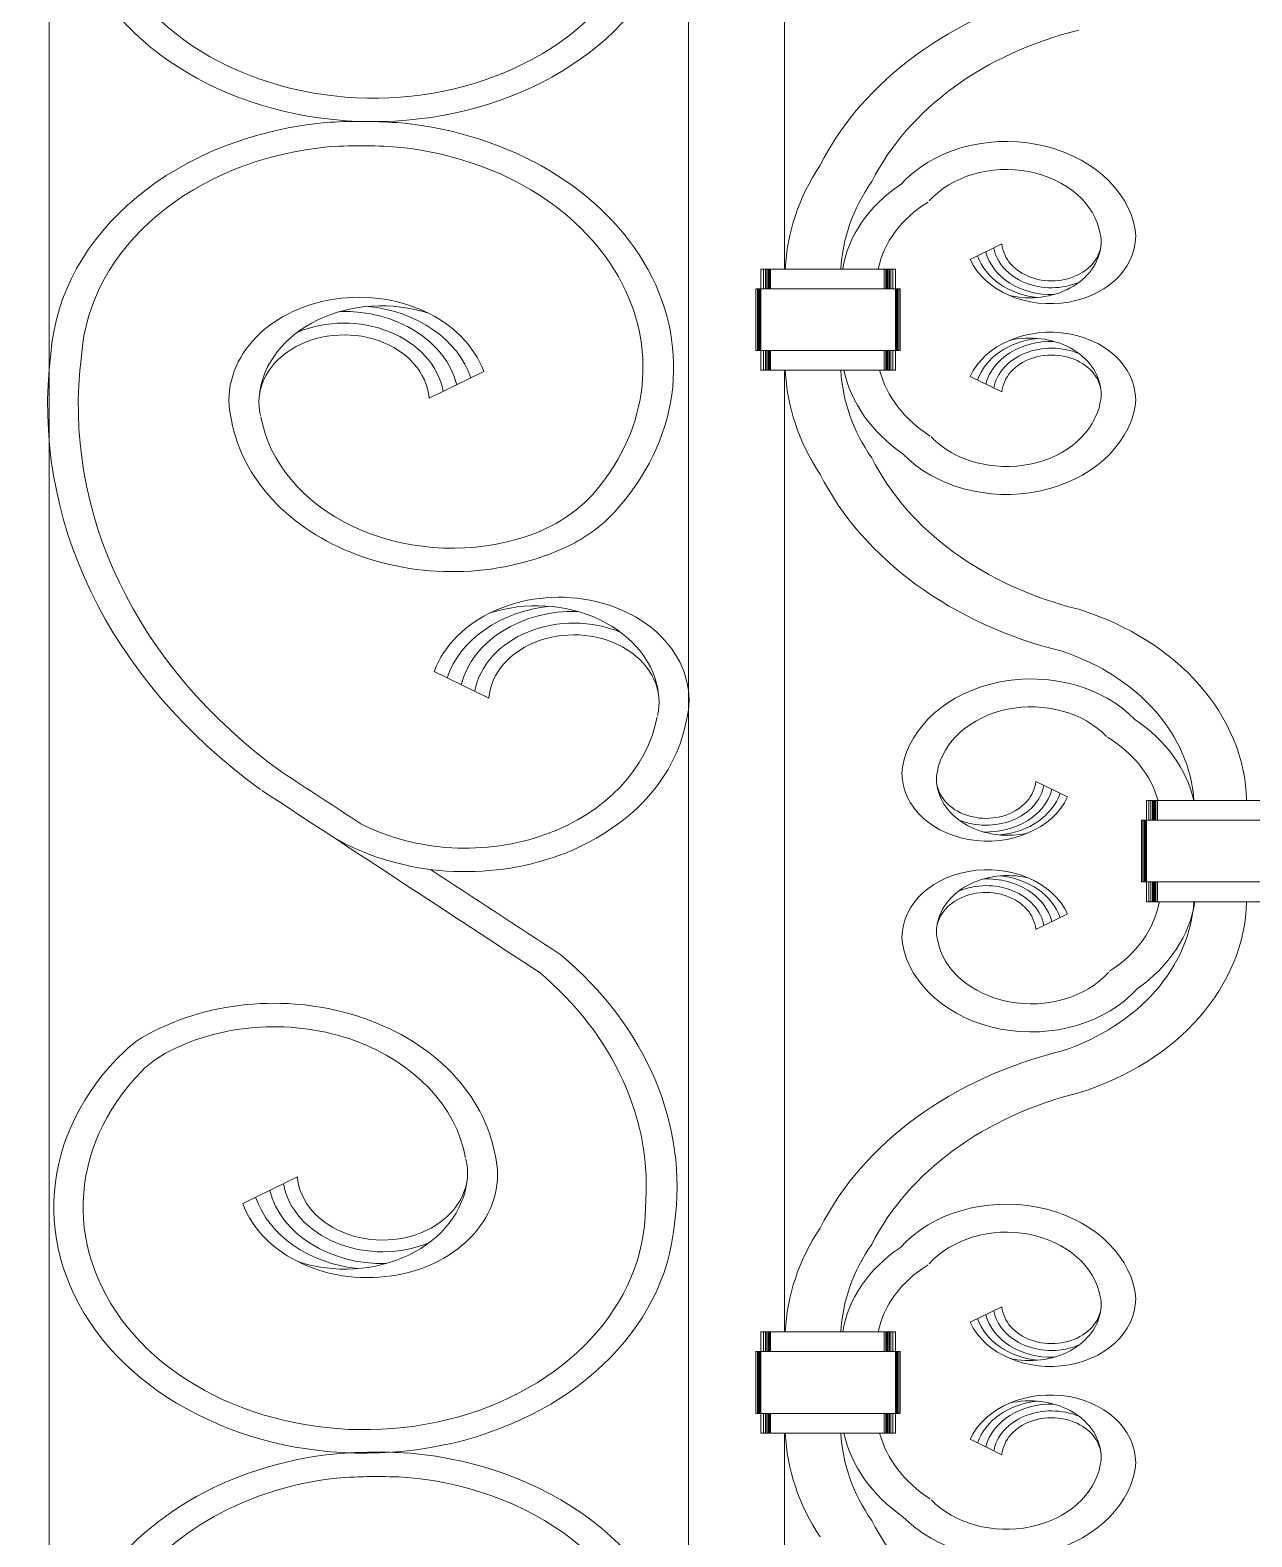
# Model space of a CAD drawing. Header units: inches. Extents: x 16.3 to 32.1, y 12.3 to 22.2.
# Drawn here: x 20.2289 to 20.6285, y 17.7437 to 18.2364 of the extents above; entities that cross this region are included whole.
import ezdxf

# ---------------------------------------------------------------- set-up
doc = ezdxf.new("R2010")
doc.units = ezdxf.units.IN
doc.header["$MEASUREMENT"] = 0

msp = doc.modelspace()

# ---------------------------------------------------------------- linework, layer by layer
at = {"lineweight": 9}
for p, q in [((20.23514, 18.64631), (20.23514, 17.6204)), ((20.44428, 18.47111), (20.44428, 17.6204)), ((20.47566, 18.4434), (20.47566, 18.15827)), ((20.53634, 18.16142), (20.54678, 18.16649)), ((20.46792, 18.15827), (20.5119, 18.15827)), ((20.46792, 18.15827), (20.46792, 18.12517)), ((20.46873, 18.15827), (20.46873, 18.15182)), ((20.46939, 18.15827), (20.46939, 18.15182)), ((20.46988, 18.15827), (20.46988, 18.15182)), ((20.47028, 18.15827), (20.47028, 18.15182)), ((20.47061, 18.15827), (20.47061, 18.15182)), ((20.47085, 18.15827), (20.47085, 18.15182)), ((20.47102, 18.15827), (20.47102, 18.15182)), ((20.50825, 18.15827), (20.50825, 18.15182)), ((20.5088, 18.15827), (20.5088, 18.15182)), ((20.50896, 18.15827), (20.50896, 18.15182)), ((20.50921, 18.15827), (20.50921, 18.15182)), ((20.50953, 18.15827), (20.50953, 18.15182)), ((20.50994, 18.15827), (20.50994, 18.15182)), ((20.51043, 18.15827), (20.51043, 18.15182)), ((20.51108, 18.15827), (20.51108, 18.15182)), ((20.5119, 18.15827), (20.5119, 18.15182)), ((20.5119, 18.15827), (20.5119, 18.12517)), ((20.46629, 18.15182), (20.51352, 18.15182)), ((20.46629, 18.15182), (20.46629, 18.13162)), ((20.46678, 18.15182), (20.46678, 18.13162)), ((20.46719, 18.15182), (20.46719, 18.13162)), ((20.46751, 18.15182), (20.46751, 18.13162)), ((20.46768, 18.15182), (20.46768, 18.13162)), ((20.51214, 18.15182), (20.51214, 18.13162)), ((20.5123, 18.15182), (20.5123, 18.13162)), ((20.51263, 18.15182), (20.51263, 18.13162)), ((20.51304, 18.15182), (20.51304, 18.13162)), ((20.51352, 18.15182), (20.51352, 18.13162)), ((20.46629, 18.13162), (20.51352, 18.13162)), ((20.46873, 18.13162), (20.46873, 18.12517)), ((20.46939, 18.13162), (20.46939, 18.12517)), ((20.46988, 18.13162), (20.46988, 18.12517)), ((20.47028, 18.13162), (20.47028, 18.12517)), ((20.47061, 18.13162), (20.47061, 18.12517)), ((20.47085, 18.13162), (20.47085, 18.12517)), ((20.47102, 18.13162), (20.47102, 18.12517)), ((20.50825, 18.13162), (20.50825, 18.12517)), ((20.5088, 18.13162), (20.5088, 18.12517)), ((20.50896, 18.13162), (20.50896, 18.12517)), ((20.50921, 18.13162), (20.50921, 18.12517)), ((20.50953, 18.13162), (20.50953, 18.12517)), ((20.50994, 18.13162), (20.50994, 18.12517)), ((20.51043, 18.13162), (20.51043, 18.12517)), ((20.51108, 18.13162), (20.51108, 18.12517)), ((20.5119, 18.13162), (20.5119, 18.12517)), ((20.37729, 18.12478), (20.35939, 18.11609)), ((20.46792, 18.12517), (20.5119, 18.12517)), ((20.47566, 18.12517), (20.47566, 17.81072)), ((20.53634, 18.12318), (20.54678, 18.11811)), ((20.36105, 18.02668), (20.37895, 18.01799)), ((20.56824, 17.98565), (20.5578, 17.99072)), ((20.6874, 17.9845), (20.594, 17.9845)), ((20.594, 17.9514), (20.594, 17.9845)), ((20.594, 17.97805), (20.594, 17.9845)), ((20.59482, 17.97805), (20.59482, 17.9845)), ((20.59547, 17.97805), (20.59547, 17.9845)), ((20.59596, 17.97805), (20.59596, 17.9845)), ((20.59637, 17.97805), (20.59637, 17.9845)), ((20.59669, 17.97805), (20.59669, 17.9845)), ((20.59694, 17.97805), (20.59694, 17.9845)), ((20.5971, 17.97805), (20.5971, 17.9845)), ((20.59765, 17.97805), (20.59765, 17.9845)), ((20.68903, 17.97805), (20.59238, 17.97805)), ((20.59238, 17.95784), (20.59238, 17.97805)), ((20.59286, 17.95784), (20.59286, 17.97805)), ((20.59327, 17.95784), (20.59327, 17.97805)), ((20.5936, 17.95784), (20.5936, 17.97805)), ((20.59376, 17.95784), (20.59376, 17.97805)), ((20.68903, 17.95784), (20.59238, 17.95784)), ((20.594, 17.9514), (20.594, 17.95784)), ((20.59482, 17.9514), (20.59482, 17.95784)), ((20.59547, 17.9514), (20.59547, 17.95784)), ((20.59596, 17.9514), (20.59596, 17.95784)), ((20.59637, 17.9514), (20.59637, 17.95784)), ((20.59669, 17.9514), (20.59669, 17.95784)), ((20.59694, 17.9514), (20.59694, 17.95784)), ((20.5971, 17.9514), (20.5971, 17.95784)), ((20.59765, 17.9514), (20.59765, 17.95784)), ((20.6874, 17.9514), (20.594, 17.9514)), ((20.56824, 17.94741), (20.5578, 17.94234)), ((20.29842, 17.85273), (20.31632, 17.86143)), ((20.53634, 17.81387), (20.54678, 17.81894)), ((20.46792, 17.81072), (20.5119, 17.81072)), ((20.46792, 17.81072), (20.46792, 17.77762)), ((20.46873, 17.81072), (20.46873, 17.80428)), ((20.46939, 17.81072), (20.46939, 17.80428)), ((20.46988, 17.81072), (20.46988, 17.80428)), ((20.47028, 17.81072), (20.47028, 17.80428)), ((20.47061, 17.81072), (20.47061, 17.80428)), ((20.47085, 17.81072), (20.47085, 17.80428)), ((20.47102, 17.81072), (20.47102, 17.80428)), ((20.50825, 17.81072), (20.50825, 17.80428)), ((20.5088, 17.81072), (20.5088, 17.80428)), ((20.50896, 17.81072), (20.50896, 17.80428)), ((20.50921, 17.81072), (20.50921, 17.80428)), ((20.50953, 17.81072), (20.50953, 17.80428)), ((20.50994, 17.81072), (20.50994, 17.80428)), ((20.51043, 17.81072), (20.51043, 17.80428)), ((20.51108, 17.81072), (20.51108, 17.80428)), ((20.5119, 17.81072), (20.5119, 17.80428)), ((20.5119, 17.81072), (20.5119, 17.77762)), ((20.46629, 17.80428), (20.51352, 17.80428)), ((20.46629, 17.80428), (20.46629, 17.78407)), ((20.46678, 17.80428), (20.46678, 17.78407)), ((20.46719, 17.80428), (20.46719, 17.78407)), ((20.46751, 17.80428), (20.46751, 17.78407)), ((20.46768, 17.80428), (20.46768, 17.78407)), ((20.51214, 17.80428), (20.51214, 17.78407)), ((20.5123, 17.80428), (20.5123, 17.78407)), ((20.51263, 17.80428), (20.51263, 17.78407)), ((20.51304, 17.80428), (20.51304, 17.78407)), ((20.51352, 17.80428), (20.51352, 17.78407)), ((20.46629, 17.78407), (20.51352, 17.78407)), ((20.46873, 17.78407), (20.46873, 17.77762)), ((20.46939, 17.78407), (20.46939, 17.77762)), ((20.46988, 17.78407), (20.46988, 17.77762)), ((20.47028, 17.78407), (20.47028, 17.77762)), ((20.47061, 17.78407), (20.47061, 17.77762)), ((20.47085, 17.78407), (20.47085, 17.77762)), ((20.47102, 17.78407), (20.47102, 17.77762)), ((20.50825, 17.78407), (20.50825, 17.77762)), ((20.5088, 17.78407), (20.5088, 17.77762)), ((20.50896, 17.78407), (20.50896, 17.77762)), ((20.50921, 17.78407), (20.50921, 17.77762)), ((20.50953, 17.78407), (20.50953, 17.77762)), ((20.50994, 17.78407), (20.50994, 17.77762)), ((20.51043, 17.78407), (20.51043, 17.77762)), ((20.51108, 17.78407), (20.51108, 17.77762)), ((20.5119, 17.78407), (20.5119, 17.77762)), ((20.46792, 17.77762), (20.5119, 17.77762)), ((20.47566, 17.77762), (20.47566, 17.6204)), ((20.53634, 17.77563), (20.54678, 17.77056))]:
    msp.add_line(p, q, dxfattribs=at)
for centre, major_axis, start_param, end_param in [((20.34117, 18.2869), (-0.1016, 0), 0.067786, 3.832357), ((20.34123, 18.28695), (-0.09196, 0), 0.003382, 3.798764), ((20.60383, 18.15534), (0.12551, 0), 1.872886, 2.761174), ((20.60383, 18.15534), (0.10733, 0), 1.872886, 2.761174), ((20.33746, 18.12607), (-0.10193, 0), -1.468682, -0.054484), ((20.33696, 18.09472), (0.14136, 0), 1.475825, 1.640866), ((20.33746, 18.12607), (-0.10193, 0), 2.51278, 4.585373), ((20.54824, 18.16633), (-0.04258, 0), 3.284716, 5.66399), ((20.33746, 18.12607), (-0.09189, 0), -1.457485, -0.052077), ((20.33694, 18.09651), (0.12903, 0), 1.46654, 1.64739), ((20.33746, 18.12607), (0.09189, 0), -0.58636, 1.429822), ((20.57609, 18.15537), (0.10026, 0), 2.658604, 3.104981), ((20.54824, 18.16633), (-0.03101, 0), 3.284716, 5.66399), ((20.57655, 18.15546), (0.08255, 0), 2.639948, 3.098576), ((20.54913, 18.15281), (-0.05489, 0), -0.865728, -0.126108), ((20.5493, 18.15299), (0.04351, 0), 2.231024, 2.98765), ((20.56256, 18.16908), (0.02795, 0), 3.495356, 6.376283), ((20.563, 18.16728), (-0.01625, 0), 0.061988, 3.34072), ((20.56145, 18.16736), (0.02342, 0), 3.400397, 4.58213), ((20.563, 18.16728), (0.02191, 0), 3.336638, 4.746157), ((20.563, 18.16728), (0.01908, 0), 3.280941, 5.200817), ((20.55589, 18.16734), (0.02334, 0), 4.422247, 6.202245), ((20.33645, 18.11542), (-0.04251, 0), 3.423534, 6.479359), ((20.34378, 18.11462), (-0.04001, 0), 4.315479, 6.202245), ((20.33158, 18.11472), (-0.03757, 0), 3.336638, 4.746157), ((20.33424, 18.11459), (-0.04015, 0), 3.400397, 4.58213), ((20.33158, 18.11472), (0.02786, 0), 0.061988, 3.34072), ((20.33158, 18.11472), (0.03271, 0), 0.139349, 2.059224), ((20.56256, 18.11552), (-0.02795, 0), 3.048495, 5.929422), ((20.56145, 18.11724), (0.02342, 0), 1.701055, 2.882789), ((20.563, 18.11731), (0.02191, 0), 1.537028, 2.946547), ((20.55589, 18.11725), (0.02334, 0), 0.08094, 1.860939), ((20.45007, 18.11358), (-0.21545, 0), -0.099181, 0.827599), ((20.45007, 18.11358), (0.20542, 0), 3.041304, 3.969191), ((20.563, 18.11731), (0.01908, 0), 1.082368, 3.002244), ((20.563, 18.11731), (-0.01625, 0), 2.942465, 6.221198), ((20.57609, 18.12807), (-0.10026, 0), 0.036611, 0.482989), ((20.57655, 18.12798), (-0.08255, 0), 0.043017, 0.501645), ((20.55348, 18.13307), (-0.05926, 0), 0.169247, 0.850292), ((20.55324, 18.13282), (0.04748, 0), 3.346569, 4.030972), ((20.54824, 18.11827), (0.04258, 0), 3.793341, 6.140062), ((20.54824, 18.11827), (0.03101, 0), 3.793341, 6.140062), ((20.36701, 18.1171), (-0.07301, 0), 0.143123, 2.115593), ((20.36701, 18.1171), (-0.0633, 0), 0.143123, 1.912662), ((20.60383, 18.1281), (0.10733, 0), 3.522011, 4.4103), ((20.60383, 18.1281), (0.12551, 0), 3.522011, 4.4103), ((20.37088, 18.1085), (0.05176, 0), -1.228931, -0.58636), ((20.37802, 18.10272), (0.05176, 0), -1.026, -0.628813), ((20.40189, 18.01732), (-0.04251, 0), 2.945419, 6.001244), ((20.39456, 18.01652), (-0.04001, 0), 3.222533, 5.109299), ((20.40409, 18.01649), (-0.04015, 0), -1.440537, -0.258804), ((20.40675, 18.01662), (0.03757, 0), 1.537028, 2.946547), ((20.54005, 17.98315), (-0.08676, 0), 3.161138, 4.336531), ((20.40675, 18.01662), (0.03271, 0), 1.082368, 3.002244), ((20.40675, 18.01662), (-0.02786, 0), 2.942465, 6.221198), ((20.5388, 17.98169), (0.07084, 0), 0.050042, 1.169155), ((20.55634, 17.99056), (-0.04258, 0), 3.793341, 6.140062), ((20.55634, 17.99056), (-0.03101, 0), 3.793341, 6.140062), ((20.37132, 18.019), (0.07301, 0), 4.080634, 6.140062), ((20.37132, 18.019), (0.0633, 0), 4.141052, 6.140062), ((20.55376, 17.97671), (-0.05661, 0), 3.316258, 4.013205), ((20.55393, 17.97698), (-0.04491, 0), 3.354626, 4.058509), ((20.54202, 17.99331), (0.02795, 0), 3.048495, 5.929422), ((-22.14606, -22.63898), (66.62819, 0), 0.879398, 0.879904), ((20.54158, 17.99151), (0.01625, 0), 2.942465, 6.221198), ((-22.14606, -22.63898), (66.61815, 0), 0.878123, 0.879904), ((20.54869, 17.99158), (-0.02334, 0), 0.08094, 1.860939), ((20.54158, 17.99151), (-0.01908, 0), 1.082368, 3.002244), ((20.54158, 17.99151), (-0.02191, 0), 1.537028, 2.946547), ((20.54313, 17.99159), (-0.02342, 0), 1.701055, 2.882789), ((-22.14606, -22.63898), (66.62819, 0), 0.878123, 0.878954), ((20.54202, 17.93975), (-0.02795, 0), 3.495356, 6.376283), ((20.54869, 17.94148), (0.02334, 0), 1.280654, 3.060652), ((20.54158, 17.94155), (-0.01908, 0), 3.280941, 5.200817), ((20.54158, 17.94155), (-0.02191, 0), 3.336638, 4.746157), ((20.54313, 17.94147), (0.02342, 0), 0.258804, 1.440537), ((20.54158, 17.94155), (0.01625, 0), 0.061988, 3.34072), ((20.5388, 17.9542), (0.07084, 0), -1.169155, -0.050042), ((20.54005, 17.95274), (0.08676, 0), -1.194939, -0.019545), ((20.55284, 17.95675), (0.04594, 0), -0.88405, -0.147937), ((20.55291, 17.95693), (-0.05741, 0), 2.296601, 3.019571), ((20.55634, 17.9425), (0.04258, 0), 3.284716, 5.66399), ((20.55634, 17.9425), (0.03101, 0), 3.284716, 5.66399), ((20.30104, 17.85827), (0.13945, 0), -0.111455, 0.756235), ((20.30104, 17.85827), (0.13945, 0), -0.111455, 0.756235), ((20.30104, 17.85827), (0.12941, 0), -0.0686, 0.756235), ((20.3087, 17.86041), (-0.07301, 0), 3.284716, 5.314444), ((20.3087, 17.86041), (-0.0633, 0), 3.284716, 5.283454), ((20.28786, 17.8844), (-0.03622, 0), -0.968741, -0.690765), ((20.33825, 17.85144), (0.1016, 0), 2.450828, 6.215399), ((20.29406, 17.87844), (0.03622, 0), 2.141861, 2.484421), ((20.60383, 17.80779), (0.12551, 0), 1.872886, 2.761174), ((20.33819, 17.8515), (0.09196, 0), 2.484421, 6.279803), ((20.60383, 17.80779), (-0.10733, 0), -1.268707, -0.380418), ((20.33926, 17.86209), (-0.04251, 0), 0.281942, 3.337766), ((20.34413, 17.86279), (0.02786, 0), 3.20358, 6.482313), ((20.34413, 17.86279), (0.03271, 0), 3.280941, 5.200817), ((20.33193, 17.8629), (-0.04001, 0), 1.173886, 3.060652), ((20.34147, 17.86292), (-0.04015, 0), 0.258804, 1.440537), ((20.34413, 17.86279), (-0.03757, 0), 0.195046, 1.604564), ((20.54824, 17.81878), (-0.04258, 0), 3.284716, 5.66399), ((20.57609, 17.80782), (0.10026, 0), 2.658604, 3.104981), ((20.54824, 17.81878), (-0.03101, 0), 3.284716, 5.66399), ((20.57655, 17.80791), (0.08255, 0), 2.639948, 3.098576), ((20.54913, 17.80526), (-0.05489, 0), -0.865728, -0.126108), ((20.5493, 17.80544), (-0.04351, 0), -0.910569, -0.153942), ((20.56256, 17.82153), (0.02795, 0), 3.495356, 6.376283), ((20.563, 17.81974), (-0.01625, 0), 0.061988, 3.34072), ((20.55589, 17.8198), (0.02334, 0), 4.422247, 6.202245), ((20.56145, 17.81981), (0.02342, 0), 3.400397, 4.58213), ((20.563, 17.81974), (0.02191, 0), 3.336638, 4.746157), ((20.563, 17.81974), (0.01908, 0), 3.280941, 5.200817), ((20.56256, 17.76797), (-0.02795, 0), 3.048495, 5.929422), ((20.55589, 17.76971), (0.02334, 0), 0.08094, 1.860939), ((20.56145, 17.76969), (0.02342, 0), 1.701055, 2.882789), ((20.563, 17.76977), (0.02191, 0), 1.537028, 2.946547), ((20.563, 17.76977), (0.01908, 0), 1.082368, 3.002244), ((20.563, 17.76977), (-0.01625, 0), 2.942465, 6.221198), ((20.57609, 17.78053), (-0.10026, 0), 0.036611, 0.482989), ((20.57655, 17.78043), (-0.08255, 0), 0.043017, 0.501645), ((20.55348, 17.78552), (-0.05926, 0), 0.169247, 0.850292), ((20.55324, 17.78527), (-0.04748, 0), 0.204977, 0.889379), ((20.34197, 17.69087), (0.10193, 0), 1.697812, 3.770406), ((20.34246, 17.65952), (0.14136, 0), 1.500726, 1.665768), ((20.34197, 17.69087), (0.10193, 0), 0.054484, 1.468682), ((20.34248, 17.66131), (-0.12903, 0), 4.635796, 4.816645), ((20.54824, 17.77072), (0.04258, 0), 3.793341, 6.140062), ((20.54824, 17.77072), (0.03101, 0), 3.793341, 6.140062), ((20.34197, 17.69087), (-0.09189, 0), -1.429822, 0.58636), ((20.34197, 17.69087), (-0.09189, 0), 3.19367, 4.599078), ((20.60383, 17.78056), (0.10733, 0), 3.522011, 4.4103)]:
    msp.add_ellipse(centre, major_axis=major_axis, ratio=0.79131, start_param=start_param, end_param=end_param, dxfattribs=at)

doc.saveas('drawing.dxf')
